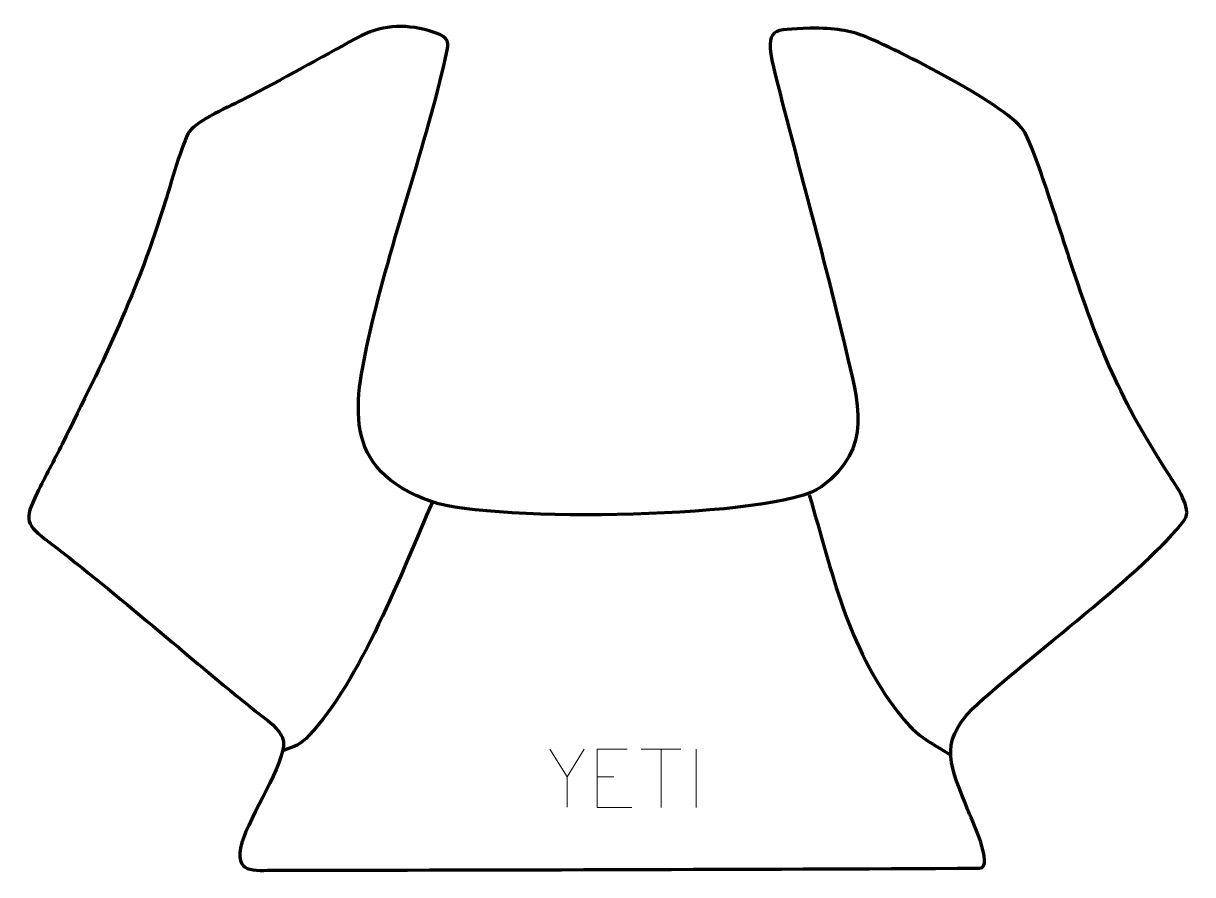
# Model space of a CAD drawing. Header units: millimetres. Extents: x -491 to 9, y 478 to 842.
import ezdxf

# ---------------------------------------------------------------- set-up
doc = ezdxf.new("R2010")
doc.units = ezdxf.units.MM
doc.header["$MEASUREMENT"] = 0
doc.layers.add('layer 1', color=7, linetype='Continuous', plot=False)
doc.layers.add('layer 2', color=7, linetype='Continuous')
doc.layers.add('layer 3', color=7, linetype='Continuous')

msp = doc.modelspace()

# ---------------------------------------------------------------- linework, layer by layer
at = {"layer": 'layer 1', "color": 250, "lineweight": 9}
for points in [[(-258.6659, 519.4678), (-258.6659, 519.4678), (-265.9868, 531.3665), (-265.9868, 531.3665)], [(-226.8947, 531.324), (-226.8947, 531.324), (-209.9075, 531.324), (-209.9075, 531.324)], [(-218.4009, 506.394), (-218.4009, 506.394), (-218.4009, 531.3475), (-218.4009, 531.3475)], [(-203.4011, 531.3578), (-203.4011, 531.3578), (-203.4011, 506.3837), (-203.4011, 506.3837)], [(-245.834, 519.4678), (-245.834, 519.4678), (-238.6659, 519.4678), (-238.6659, 519.4678)]]:
    msp.add_open_spline(points, degree=3, dxfattribs=at)
for points, knots in [([(-251.3435, 531.3665), (-251.3435, 531.3665), (-258.6659, 519.4678), (-258.6659, 519.4678), (-258.6659, 519.4678), (-258.6659, 519.4678), (-258.6652, 506.4129), (-258.6652, 506.4129)], [0, 0, 0, 0, 0.33333333, 0.33333333, 0.33333333, 0.33333333, 1, 1, 1, 1]), ([(-232.9601, 531.3475), (-232.9601, 531.3475), (-245.834, 531.3475), (-245.834, 531.3475), (-245.834, 531.3475), (-245.834, 531.3475), (-245.834, 506.3939), (-245.834, 506.3939), (-245.834, 506.3939), (-245.834, 506.3939), (-230.9682, 506.3939), (-230.9682, 506.3939)], [0, 0, 0, 0, 0.25, 0.25, 0.25, 0.25, 0.5, 0.5, 0.5, 0.5, 1, 1, 1, 1])]:
    msp.add_open_spline(points, degree=3, knots=knots, dxfattribs=at)
at = {"layer": 'layer 2', "color": 140, "lineweight": 158}
for points, knots in [([(-316.3553, 637.2151), (-329.2435, 607.5739), (-347.2753, 560.3505), (-369.0767, 537.2496), (-369.0767, 537.2496), (-372.8918, 533.2071), (-375.2843, 532.32), (-380.4397, 530.6715)], [0, 0, 0, 0, 0.33333333, 0.33333333, 0.33333333, 0.33333333, 1, 1, 1, 1]), ([(-154.9807, 640.2064), (-144.875, 606.1544), (-139.0107, 576.1211), (-116.8915, 547.0026), (-116.8915, 547.0026), (-113.6337, 542.7736), (-110.6356, 539.5187), (-106.3851, 536.2677), (-106.3851, 536.2677), (-102.545, 533.657), (-98.3613, 531.3114), (-94.4161, 528.8086)], [0, 0, 0, 0, 0.25, 0.25, 0.25, 0.25, 0.5, 0.5, 0.5, 0.5, 1, 1, 1, 1])]:
    msp.add_open_spline(points, degree=3, knots=knots, dxfattribs=at)
at = {"layer": 'layer 3', "color": 242, "lineweight": 158}
msp.add_open_spline([(-348.8039, 835.8233), (-338.4079, 841.3607), (-329.0343, 842.1186), (-317.6651, 838.9127), (-317.6651, 838.9127), (-310.1762, 836.8009), (-309.1273, 835.0125), (-310.0212, 830.679), (-310.0212, 830.679), (-317.2598, 795.587), (-333.1906, 751.9133), (-342.2107, 713.2667), (-342.2107, 713.2667), (-350.0837, 679.5308), (-356.3777, 651.1236), (-316.3553, 637.2151), (-316.3553, 637.2151), (-290.7974, 628.3335), (-168.2528, 629.9062), (-149.689, 643.7121), (-149.689, 643.7121), (-127.2945, 660.3669), (-134.1197, 679.6744), (-139.4671, 702.8369), (-139.4671, 702.8369), (-148.9783, 743.3151), (-160.3142, 783.1129), (-170.3177, 823.3884), (-170.3177, 823.3884), (-174.1669, 840.6781), (-170.7533, 839.3371), (-154.6347, 840.006), (-154.6347, 840.006), (-144.0322, 840.1592), (-137.4378, 838.9427), (-131.7059, 836.7209), (-131.7059, 836.7209), (-118.6211, 831.519), (-67.8453, 806.1618), (-62.5503, 795.1899), (-62.5503, 795.1899), (-58.1143, 785.9979), (-53.072, 770.2406), (-49.7299, 760.2125), (-49.7299, 760.2125), (-47.5238, 753.5932), (-45.3792, 746.9534), (-43.2251, 740.317), (-43.2251, 740.317), (-31.1431, 703.5468), (-21.7344, 680.7468), (-0.4925, 648.073), (-0.4925, 648.073), (2.0457, 644.1686), (9.1676, 634.3399), (5.6862, 629.591), (5.6862, 629.591), (-9.8732, 608.3669), (-62.5557, 569.6589), (-84.8442, 548.9361), (-84.8442, 548.9361), (-100.2164, 533.2645), (-94.155, 523.6528), (-87.051, 505.2257), (-87.051, 505.2257), (-86.2006, 503.0197), (-75.3248, 480.358), (-82.0753, 480.3301), (-82.0753, 480.3301), (-182.6084, 479.9125), (-283.012, 479.5411), (-383.5502, 479.5013), (-383.5502, 479.5013), (-392.5738, 479.4978), (-401.7177, 477.5939), (-397.8534, 491.3861), (-397.8534, 491.3861), (-394.7543, 502.4475), (-379.324, 525.208), (-380.0613, 534.5452), (-380.0613, 534.5452), (-381.1552, 539.9944), (-387.7513, 544.3207), (-391.9511, 547.4642), (-391.9511, 547.4642), (-421.4071, 571.3031), (-450.3489, 596.8695), (-480.2776, 619.8517), (-480.2776, 619.8517), (-490.5616, 627.7487), (-491.4558, 628.8852), (-485.5476, 641.0933), (-485.5476, 641.0933), (-482.2425, 647.9227), (-478.3172, 655.0197), (-474.8634, 661.934), (-474.8634, 661.934), (-457.2136, 697.2743), (-442.2449, 728.0964), (-430.6034, 766.1416), (-430.6034, 766.1416), (-428.7864, 772.0798), (-423.2132, 791.7088), (-420.4387, 795.7185), (-420.4387, 795.7185), (-417.1008, 800.5426), (-402.5058, 806.8091), (-396.5751, 809.9086), (-396.5751, 809.9086), (-380.519, 818.2999), (-364.6351, 827.0166), (-348.8039, 835.8233)], degree=3, knots=[0, 0, 0, 0, 0.03448276, 0.03448276, 0.03448276, 0.03448276, 0.06896552, 0.06896552, 0.06896552, 0.06896552, 0.10344828, 0.10344828, 0.10344828, 0.10344828, 0.13793103, 0.13793103, 0.13793103, 0.13793103, 0.17241379, 0.17241379, 0.17241379, 0.17241379, 0.20689655, 0.20689655, 0.20689655, 0.20689655, 0.24137931, 0.24137931, 0.24137931, 0.24137931, 0.27586207, 0.27586207, 0.27586207, 0.27586207, 0.31034483, 0.31034483, 0.31034483, 0.31034483, 0.34482759, 0.34482759, 0.34482759, 0.34482759, 0.37931034, 0.37931034, 0.37931034, 0.37931034, 0.4137931, 0.4137931, 0.4137931, 0.4137931, 0.44827586, 0.44827586, 0.44827586, 0.44827586, 0.48275862, 0.48275862, 0.48275862, 0.48275862, 0.51724138, 0.51724138, 0.51724138, 0.51724138, 0.55172414, 0.55172414, 0.55172414, 0.55172414, 0.5862069, 0.5862069, 0.5862069, 0.5862069, 0.62068966, 0.62068966, 0.62068966, 0.62068966, 0.65517241, 0.65517241, 0.65517241, 0.65517241, 0.68965517, 0.68965517, 0.68965517, 0.68965517, 0.72413793, 0.72413793, 0.72413793, 0.72413793, 0.75862069, 0.75862069, 0.75862069, 0.75862069, 0.79310345, 0.79310345, 0.79310345, 0.79310345, 0.82758621, 0.82758621, 0.82758621, 0.82758621, 0.86206897, 0.86206897, 0.86206897, 0.86206897, 0.89655172, 0.89655172, 0.89655172, 0.89655172, 0.93103448, 0.93103448, 0.93103448, 0.93103448, 1, 1, 1, 1], dxfattribs=at)

doc.saveas('drawing.dxf')
